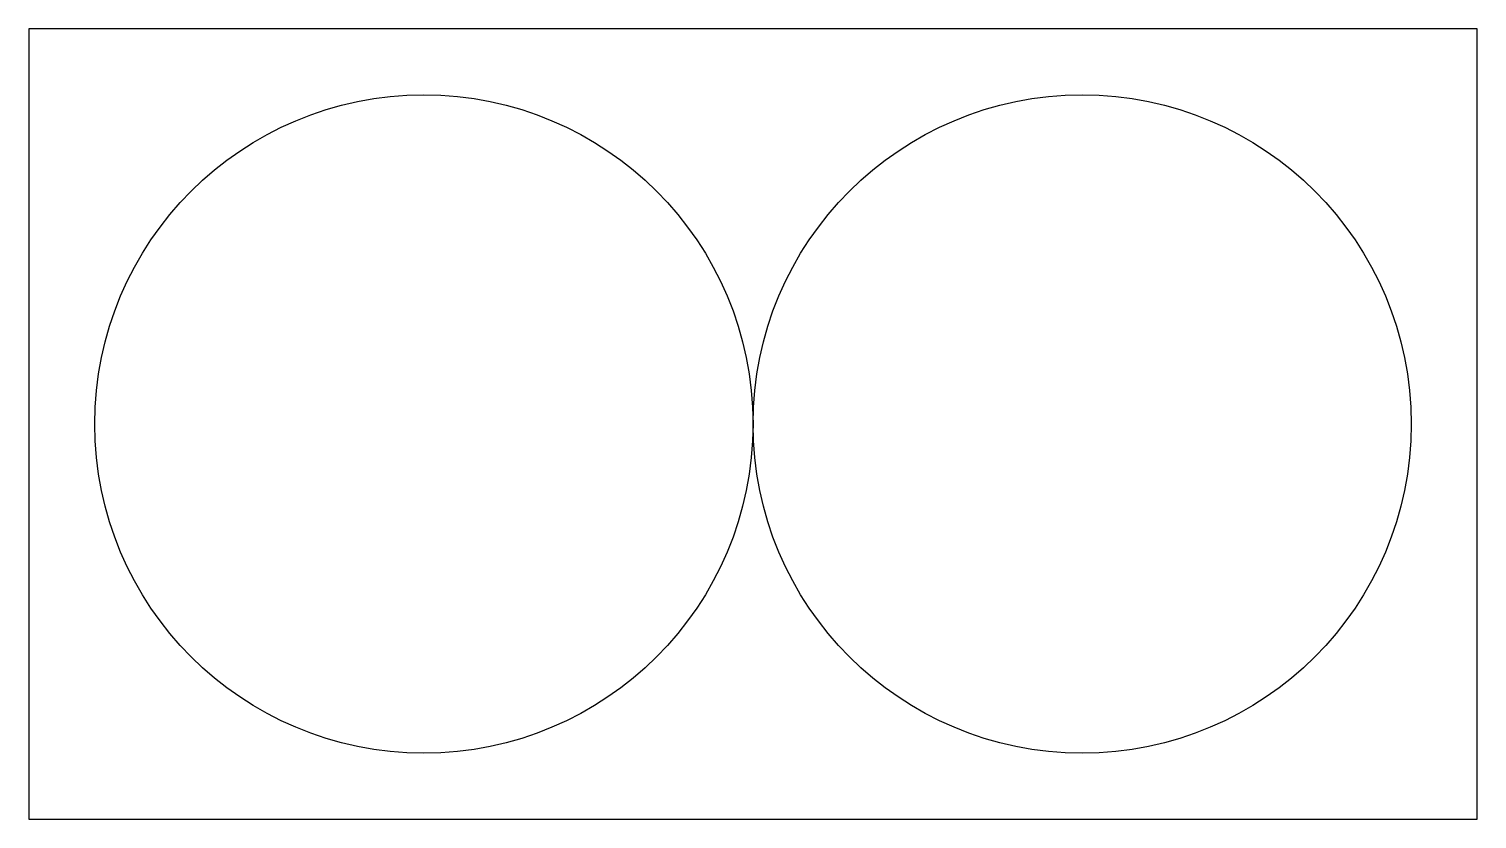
# Model space of a CAD drawing. Header units: millimetres. Extents: x -2.2 to 2.2, y 0 to 2.4.
import ezdxf

# ---------------------------------------------------------------- set-up
doc = ezdxf.new("R2010")
doc.units = ezdxf.units.MM
doc.layers.add('jidou1', color=3, linetype='Continuous')
doc.layers.add('KEISO', color=7, linetype='Continuous')

msp = doc.modelspace()

# ---------------------------------------------------------------- linework, layer by layer
at = {"layer": 'jidou1', "color": 3, "linetype": 'Continuous'}
msp.add_lwpolyline([(-2.2, 0), (2.2, 0), (2.2, 2.4), (-2.2, 2.4)], close=True, dxfattribs=at)
at = {"layer": 'KEISO', "color": 3}
for centre in [(-1, 1.2), (1, 1.2)]:
    msp.add_circle(centre, 1, dxfattribs=at)

doc.saveas('drawing.dxf')
